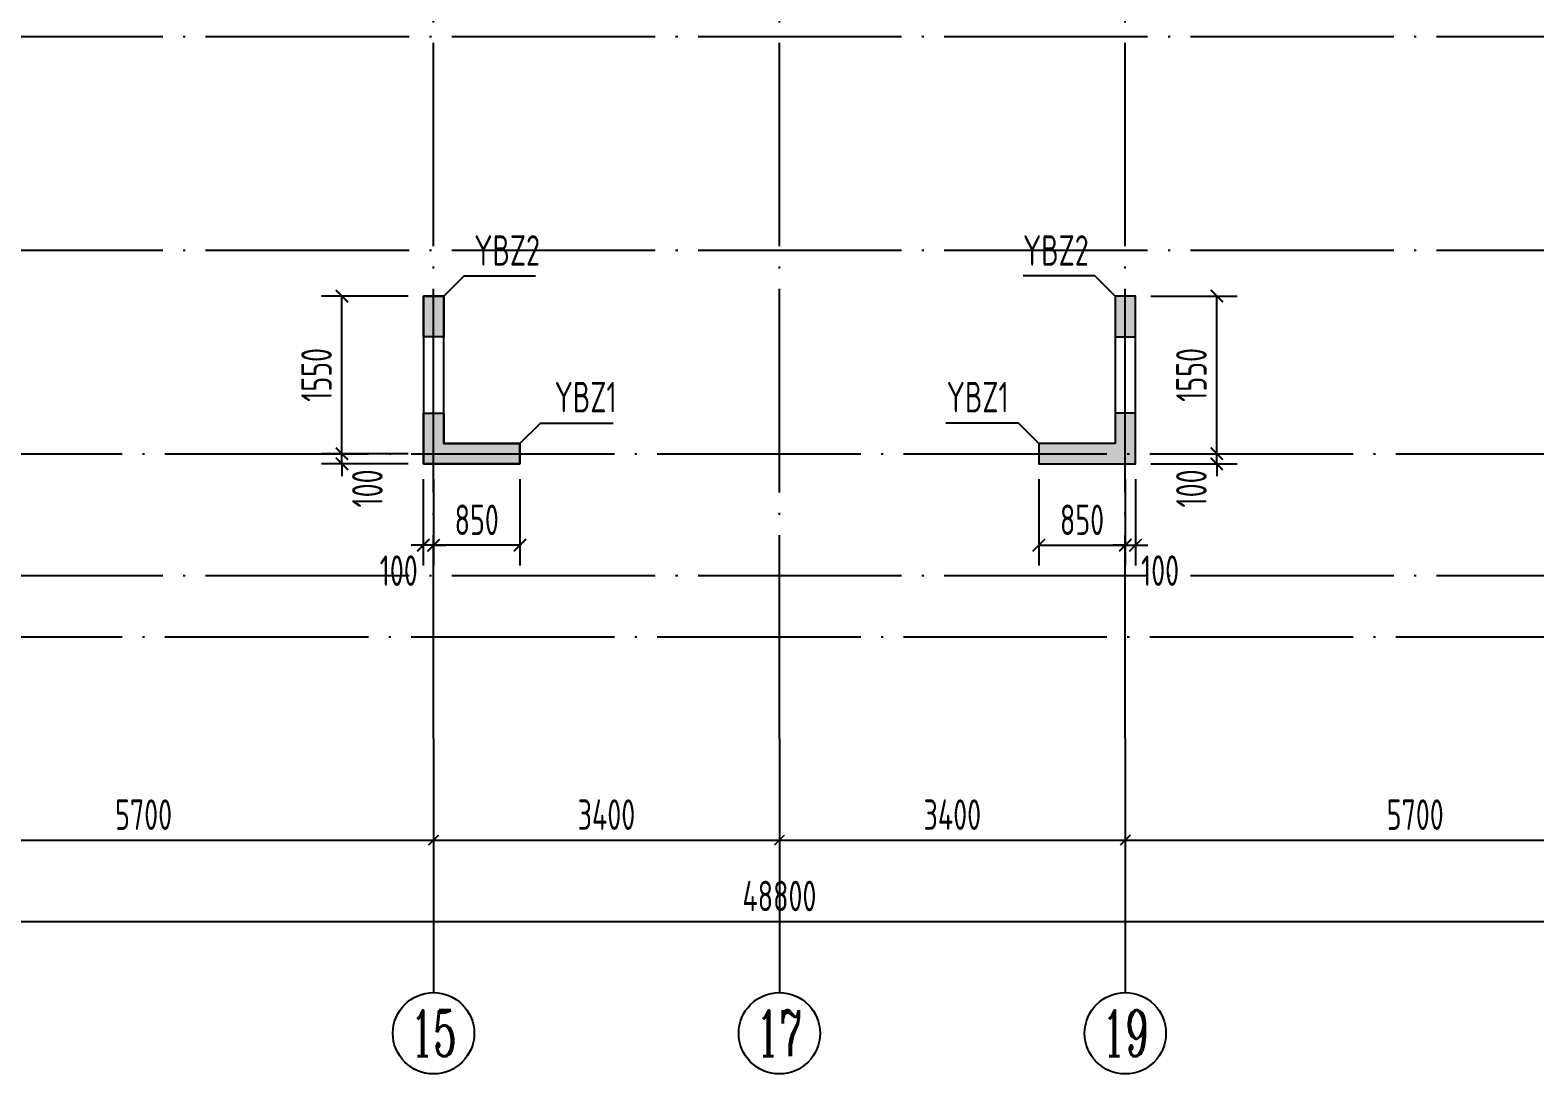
# Model space of a CAD drawing. Extents: x 826826 to 1642106, y -156213 to 399140.
# Drawn here: x 1189031 to 1203823, y 186054 to 196321 of the extents above; entities that cross this region are included whole.
import ezdxf
from ezdxf.enums import TextEntityAlignment as Align

# ---------------------------------------------------------------- set-up
doc = ezdxf.new("R2010")
doc.units = 0
doc.header["$LTSCALE"] = 1000
doc.linetypes.add('DOTE', pattern=[2.42, 2, -0.2, 0.02, -0.2])
doc.layers.get('0').update_dxf_attribs({"linetype": 'CONTINUOUS'})
doc.layers.get('DEFPOINTS').update_dxf_attribs({"linetype": 'CONTINUOUS'})
for name, color, linetype in [('A-AXIS', 1, 'CONTINUOUS'), ('A-DOTE', 10, 'DOTE'), ('AXIS_TEXT', 4, 'CONTINUOUS'), ('S-Q墙实线', 6, 'CONTINUOUS'), ('S-Q墙标注', 3, 'CONTINUOUS'), ('S-X详图填充', 252, 'CONTINUOUS'), ('S-X详图实线', 4, 'CONTINUOUS'), ('S-Y一般标注', 3, 'CONTINUOUS'), ('S-Z柱编号', 6, 'CONTINUOUS')]:
    doc.layers.add(name, color=color, linetype=linetype)
doc.styles.add('_TCH_AXIS', font='COMPLEX', dxfattribs={"bigfont": 'GBCBIG'})
doc.styles.add('COMPLEX', font='COMPLEX')
doc.styles.add('TSSD_DIMENSION', font='Tssdeng.shx', dxfattribs={"width": 0.7, "bigfont": 'tssdchn.shx'})
doc.styles.add('TSSD_REIN', font='tssdeng.shx', dxfattribs={"width": 0.7, "height": 300, "bigfont": 'tssdchn.shx'})
doc.styles.add('结构文字', font='zstxt.shx', dxfattribs={"width": 0.7, "bigfont": 'zshz.shx'})
doc.dimstyles.new('STRUCK', dxfattribs={"dimtxt": 400, "dimasz": 121, "dimexe": 200, "dimexo": 150, "dimgap": 115, "dimtad": 1, "dimdec": 0, "dimdsep": 46, "dimtxsty": '结构文字', "dimblk": 'ARCHTICK', "dimcen": 400, "dimclrd": 3, "dimclre": 3, "dimclrt": 7, "dimadec": 0, "dimazin": 0, "dimtfac": 1, "dimtdec": 0, "dimtix": 1, "dimtmove": 2, "dimatfit": 3, "dimldrblk": '_DIMX', "dimfxl": 0, "dimtolj": 1, "dimtzin": 0, "dimarcsym": 0})
doc.dimstyles.new('TSSD_100_100$0', dxfattribs={"dimtxt": 300, "dimasz": 80, "dimexe": 100, "dimexo": 250, "dimgap": 100, "dimtad": 1, "dimdec": 0, "dimzin": 0, "dimdsep": 46, "dimtxsty": 'TSSD_DIMENSION', "dimblk": 'ARCHTICK', "dimcen": 0, "dimdle": 100, "dimclrd": 3, "dimclre": 3, "dimclrt": 7, "dimadec": 0, "dimazin": 0, "dimtfac": 1, "dimtdec": 0, "dimtix": 1, "dimtmove": 2, "dimatfit": 3, "dimldrblk": 'ARCHTICK', "dimfxl": 0, "dimtolj": 1, "dimtzin": 0, "dimarcsym": 0})

# ---------------------------------------------------------------- blocks, each defined once
blk = doc.blocks.new('_ArchTick')
at = {"color": 0, "linetype": 'ByBlock', "const_width": 0.15}
blk.add_lwpolyline([(-0.5, -0.5), (0.5, 0.5)], dxfattribs=at)
blk = doc.blocks.new('*D874')
at = {"layer": 'DEFPOINTS', "color": 0}
for p in [(32100, 3300), (37800, 3300), (37800, 2300)]:
    blk.add_point(p, dxfattribs=at)
at = {"layer": 'S-Y一般标注', "color": 0, "lineweight": -2}
for p, q in [((32100, 3050), (32100, 2200)), ((37800, 3050), (37800, 2200)), ((32000, 2300), (37900, 2300))]:
    blk.add_line(p, q, dxfattribs=at)
at = {"layer": 'S-Y一般标注', "color": 0, "lineweight": -2, "xscale": 100, "yscale": 100, "zscale": 100, "rotation": 180}
blk.add_blockref('_ArchTick', (32100, 2300), dxfattribs=at)
at = {"layer": 'S-Y一般标注', "color": 0, "lineweight": -2, "xscale": 100, "yscale": 100, "zscale": 100}
blk.add_blockref('_ArchTick', (37800, 2300), dxfattribs=at)
at = {"layer": 'S-Y一般标注', "color": 7, "insert": (34950, 2550), "char_height": 300, "attachment_point": 5, "style": 'TSSD_DIMENSION'}
blk.add_mtext('\\A1;5700', dxfattribs=at)
blk = doc.blocks.new('*D875')
at = {"layer": 'DEFPOINTS', "color": 0}
for p in [(28700.000008, 3300.000008), (32100.000008, 3300.000008), (32100.000008, 2300.000008)]:
    blk.add_point(p, dxfattribs=at)
at = {"layer": 'S-Y一般标注', "color": 0, "lineweight": -2}
for p, q in [((28700.000008, 3050.000008), (28700.000008, 2200.000008)), ((32100.000008, 3050.000008), (32100.000008, 2200.000008)), ((28600.000008, 2300.000008), (32200.000008, 2300.000008))]:
    blk.add_line(p, q, dxfattribs=at)
at = {"layer": 'S-Y一般标注', "color": 0, "lineweight": -2, "xscale": 100, "yscale": 100, "zscale": 100, "rotation": 180}
blk.add_blockref('_ArchTick', (28700.000008, 2300.000008), dxfattribs=at)
at = {"layer": 'S-Y一般标注', "color": 0, "lineweight": -2, "xscale": 100, "yscale": 100, "zscale": 100}
blk.add_blockref('_ArchTick', (32100.000008, 2300.000008), dxfattribs=at)
at = {"layer": 'S-Y一般标注', "color": 7, "insert": (30400.000008, 2550.000008), "char_height": 300, "attachment_point": 5, "style": 'TSSD_DIMENSION'}
blk.add_mtext('\\A1;3400', dxfattribs=at)
blk = doc.blocks.new('*D916')
at = {"layer": 'DEFPOINTS', "color": 0}
for p in [(19600, 3300), (25300, 3300), (25300, 2300)]:
    blk.add_point(p, dxfattribs=at)
at = {"layer": 'S-Y一般标注', "color": 0, "lineweight": -2}
for p, q in [((19600, 3050), (19600, 2200)), ((25300, 3050), (25300, 2200)), ((19500, 2300), (25400, 2300))]:
    blk.add_line(p, q, dxfattribs=at)
at = {"layer": 'S-Y一般标注', "color": 0, "lineweight": -2, "xscale": 100, "yscale": 100, "zscale": 100, "rotation": 180}
blk.add_blockref('_ArchTick', (19600, 2300), dxfattribs=at)
at = {"layer": 'S-Y一般标注', "color": 0, "lineweight": -2, "xscale": 100, "yscale": 100, "zscale": 100}
blk.add_blockref('_ArchTick', (25300, 2300), dxfattribs=at)
at = {"layer": 'S-Y一般标注', "color": 7, "insert": (22450, 2550), "char_height": 300, "attachment_point": 5, "style": 'TSSD_DIMENSION'}
blk.add_mtext('\\A1;5700', dxfattribs=at)
blk = doc.blocks.new('*D917')
at = {"layer": 'DEFPOINTS', "color": 0}
for p in [(25300.000008, 3300.000008), (28700.000008, 3300.000008), (28700.000008, 2300.000008)]:
    blk.add_point(p, dxfattribs=at)
at = {"layer": 'S-Y一般标注', "color": 0, "lineweight": -2}
for p, q in [((25300.000008, 3050.000008), (25300.000008, 2200.000008)), ((28700.000008, 3050.000008), (28700.000008, 2200.000008)), ((25200.000008, 2300.000008), (28800.000008, 2300.000008))]:
    blk.add_line(p, q, dxfattribs=at)
at = {"layer": 'S-Y一般标注', "color": 0, "lineweight": -2, "xscale": 100, "yscale": 100, "zscale": 100, "rotation": 180}
blk.add_blockref('_ArchTick', (25300.000008, 2300.000008), dxfattribs=at)
at = {"layer": 'S-Y一般标注', "color": 0, "lineweight": -2, "xscale": 100, "yscale": 100, "zscale": 100}
blk.add_blockref('_ArchTick', (28700.000008, 2300.000008), dxfattribs=at)
at = {"layer": 'S-Y一般标注', "color": 7, "insert": (27000.000008, 2550.000008), "char_height": 300, "attachment_point": 5, "style": 'TSSD_DIMENSION'}
blk.add_mtext('\\A1;3400', dxfattribs=at)
blk = doc.blocks.new('*D918')
at = {"layer": 'DEFPOINTS', "color": 0}
for p in [(4300.000008, 3300.000008), (53100.000008, 3300.000008), (53100.000008, 1500.000008)]:
    blk.add_point(p, dxfattribs=at)
at = {"layer": 'S-Y一般标注', "color": 0, "lineweight": -2}
for p, q in [((4300.000008, 3050.000008), (4300.000008, 1400.000008)), ((53100.000008, 3050.000008), (53100.000008, 1400.000008)), ((4200.000008, 1500.000008), (53200.000008, 1500.000008))]:
    blk.add_line(p, q, dxfattribs=at)
at = {"layer": 'S-Y一般标注', "color": 0, "lineweight": -2, "xscale": 100, "yscale": 100, "zscale": 100, "rotation": 180}
blk.add_blockref('_ArchTick', (4300.000008, 1500.000008), dxfattribs=at)
at = {"layer": 'S-Y一般标注', "color": 0, "lineweight": -2, "xscale": 100, "yscale": 100, "zscale": 100}
blk.add_blockref('_ArchTick', (53100.000008, 1500.000008), dxfattribs=at)
at = {"layer": 'S-Y一般标注', "color": 7, "insert": (28700.000008, 1750.000008), "char_height": 300, "attachment_point": 5, "style": 'TSSD_DIMENSION'}
blk.add_mtext('\\A1;48800', dxfattribs=at)
blk = doc.blocks.new('_AXISO')
blk.add_circle((0, 0), 0.5)
at = {"layer": 'AXIS_TEXT', "style": 'COMPLEX', "width": 1.041667}
blk.add_attdef('A', text='', height=0.56, dxfattribs=at).set_placement((-0.25, -0.28), (0.25, -0.28), align=Align.FIT)
blk = doc.blocks.new('*D2548')
at = {"layer": 'DEFPOINTS', "color": 0}
for p in [(1192096, 192154), (1192896, 192154), (1192896, 192054)]:
    blk.add_point(p, dxfattribs=at)
at = {"layer": 'S-Q墙标注', "color": 3, "lineweight": -2}
for p, q in [((1192746, 192154), (1191896, 192154)), ((1192096, 192154), (1192096, 192275)), ((1192096, 192054), (1192096, 192154)), ((1192746, 192054), (1191896, 192054)), ((1192096, 192054), (1192096, 191933))]:
    blk.add_line(p, q, dxfattribs=at)
at = {"layer": 'S-Q墙标注', "color": 3, "lineweight": -2, "xscale": 121, "yscale": 121, "zscale": 121}
for p, rotation in [((1192096, 192154), 270), ((1192096, 192054), 90)]:
    blk.add_blockref('_ArchTick', p, dxfattribs=dict(at, rotation=rotation))
at = {"layer": 'S-Q墙标注', "color": 7, "insert": (1192346, 191812), "char_height": 300, "attachment_point": 5, "rotation": 90, "style": 'TSSD_REIN'}
blk.add_mtext('\\A1;100', dxfattribs=at)
blk = doc.blocks.new('_DIMX')
blk.add_line((-150, 0), (150, 0))
at = {"const_width": 50}
blk.add_lwpolyline([(-70, -70), (70, 70)], dxfattribs=at)
blk = doc.blocks.new('*D2549')
at = {"layer": 'DEFPOINTS', "color": 0}
for p in [(1192096, 193704), (1192896, 193704), (1192896, 192154)]:
    blk.add_point(p, dxfattribs=at)
at = {"layer": 'S-Q墙标注', "color": 3, "lineweight": -2}
for p, q in [((1192746, 193704), (1191896, 193704)), ((1192096, 192154), (1192096, 193704)), ((1192746, 192154), (1191896, 192154))]:
    blk.add_line(p, q, dxfattribs=at)
at = {"layer": 'S-Q墙标注', "color": 3, "lineweight": -2, "xscale": 121, "yscale": 121, "zscale": 121}
for p, rotation in [((1192096, 193704), 90), ((1192096, 192154), 270)]:
    blk.add_blockref('_ArchTick', p, dxfattribs=dict(at, rotation=rotation))
at = {"layer": 'S-Q墙标注', "color": 7, "insert": (1191846, 192929), "char_height": 300, "attachment_point": 5, "rotation": 90, "style": 'TSSD_REIN'}
blk.add_mtext('\\A1;1550', dxfattribs=at)
blk = doc.blocks.new('*D2550')
at = {"layer": 'DEFPOINTS', "color": 0}
for p in [(1192996, 192054), (1193846, 192054), (1192996, 191254)]:
    blk.add_point(p, dxfattribs=at)
at = {"layer": 'S-Q墙标注', "color": 3, "lineweight": -2}
for p, q in [((1192996, 191904), (1192996, 191054)), ((1193846, 191904), (1193846, 191054)), ((1193846, 191254), (1192996, 191254))]:
    blk.add_line(p, q, dxfattribs=at)
at = {"layer": 'S-Q墙标注', "color": 3, "lineweight": -2, "xscale": 121, "yscale": 121, "zscale": 121, "rotation": 180}
blk.add_blockref('_ArchTick', (1192996, 191254), dxfattribs=at)
at = {"layer": 'S-Q墙标注', "color": 3, "lineweight": -2, "xscale": 121, "yscale": 121, "zscale": 121}
blk.add_blockref('_ArchTick', (1193846, 191254), dxfattribs=at)
at = {"layer": 'S-Q墙标注', "color": 7, "insert": (1193421, 191504), "char_height": 300, "attachment_point": 5, "style": 'TSSD_REIN'}
blk.add_mtext('\\A1;850', dxfattribs=at)
blk = doc.blocks.new('*D2551')
at = {"layer": 'DEFPOINTS', "color": 0}
for p in [(1192896, 192054), (1192996, 192054), (1192896, 191254)]:
    blk.add_point(p, dxfattribs=at)
at = {"layer": 'S-Q墙标注', "color": 3, "lineweight": -2}
for p, q in [((1192896, 191904), (1192896, 191054)), ((1192996, 191904), (1192996, 191054)), ((1192896, 191254), (1192775, 191254)), ((1192996, 191254), (1192896, 191254)), ((1192996, 191254), (1193117, 191254))]:
    blk.add_line(p, q, dxfattribs=at)
at = {"layer": 'S-Q墙标注', "color": 3, "lineweight": -2, "xscale": 121, "yscale": 121, "zscale": 121}
blk.add_blockref('_ArchTick', (1192896, 191254), dxfattribs=at)
at = {"layer": 'S-Q墙标注', "color": 3, "lineweight": -2, "xscale": 121, "yscale": 121, "zscale": 121, "rotation": 180}
blk.add_blockref('_ArchTick', (1192996, 191254), dxfattribs=at)
at = {"layer": 'S-Q墙标注', "color": 7, "insert": (1192654, 191004), "char_height": 300, "attachment_point": 5, "style": 'TSSD_REIN'}
blk.add_mtext('\\A1;100', dxfattribs=at)
blk = doc.blocks.new('*D2617')
at = {"layer": 'DEFPOINTS', "color": 0}
for p in [(1199896, 192154), (1200696, 192154), (1199896, 192054)]:
    blk.add_point(p, dxfattribs=at)
at = {"layer": 'S-Q墙标注', "color": 3, "lineweight": -2}
for p, q in [((1200046, 192154), (1200896, 192154)), ((1200696, 192154), (1200696, 192275)), ((1200696, 192054), (1200696, 192154)), ((1200046, 192054), (1200896, 192054)), ((1200696, 192054), (1200696, 191933))]:
    blk.add_line(p, q, dxfattribs=at)
at = {"layer": 'S-Q墙标注', "color": 3, "lineweight": -2, "xscale": 121, "yscale": 121, "zscale": 121}
for p, rotation in [((1200696, 192154), 270), ((1200696, 192054), 90)]:
    blk.add_blockref('_ArchTick', p, dxfattribs=dict(at, rotation=rotation))
at = {"layer": 'S-Q墙标注', "color": 7, "insert": (1200446, 191812), "char_height": 300, "attachment_point": 5, "rotation": 90, "style": 'TSSD_REIN'}
blk.add_mtext('\\A1;100', dxfattribs=at)
blk = doc.blocks.new('*D2618')
at = {"layer": 'DEFPOINTS', "color": 0}
for p in [(1199896, 193704), (1200696, 193704), (1199896, 192154)]:
    blk.add_point(p, dxfattribs=at)
at = {"layer": 'S-Q墙标注', "color": 3, "lineweight": -2}
for p, q in [((1200046, 193704), (1200896, 193704)), ((1200696, 192154), (1200696, 193704)), ((1200046, 192154), (1200896, 192154))]:
    blk.add_line(p, q, dxfattribs=at)
at = {"layer": 'S-Q墙标注', "color": 3, "lineweight": -2, "xscale": 121, "yscale": 121, "zscale": 121}
for p, rotation in [((1200696, 193704), 90), ((1200696, 192154), 270)]:
    blk.add_blockref('_ArchTick', p, dxfattribs=dict(at, rotation=rotation))
at = {"layer": 'S-Q墙标注', "color": 7, "insert": (1200446, 192929), "char_height": 300, "attachment_point": 5, "rotation": 90, "style": 'TSSD_REIN'}
blk.add_mtext('\\A1;1550', dxfattribs=at)
blk = doc.blocks.new('*D2619')
at = {"layer": 'DEFPOINTS', "color": 0}
for p in [(1198946, 192054), (1199796, 192054), (1199796, 191254)]:
    blk.add_point(p, dxfattribs=at)
at = {"layer": 'S-Q墙标注', "color": 3, "lineweight": -2}
for p, q in [((1198946, 191904), (1198946, 191054)), ((1199796, 191904), (1199796, 191054)), ((1198946, 191254), (1199796, 191254))]:
    blk.add_line(p, q, dxfattribs=at)
at = {"layer": 'S-Q墙标注', "color": 3, "lineweight": -2, "xscale": 121, "yscale": 121, "zscale": 121, "rotation": 180}
blk.add_blockref('_ArchTick', (1198946, 191254), dxfattribs=at)
at = {"layer": 'S-Q墙标注', "color": 3, "lineweight": -2, "xscale": 121, "yscale": 121, "zscale": 121}
blk.add_blockref('_ArchTick', (1199796, 191254), dxfattribs=at)
at = {"layer": 'S-Q墙标注', "color": 7, "insert": (1199371, 191504), "char_height": 300, "attachment_point": 5, "style": 'TSSD_REIN'}
blk.add_mtext('\\A1;850', dxfattribs=at)
blk = doc.blocks.new('*D2620')
at = {"layer": 'DEFPOINTS', "color": 0}
for p in [(1199796, 192054), (1199896, 192054), (1199896, 191254)]:
    blk.add_point(p, dxfattribs=at)
at = {"layer": 'S-Q墙标注', "color": 3, "lineweight": -2}
for p, q in [((1199796, 191904), (1199796, 191054)), ((1199896, 191904), (1199896, 191054)), ((1199796, 191254), (1199675, 191254)), ((1199796, 191254), (1199896, 191254)), ((1199896, 191254), (1200017, 191254))]:
    blk.add_line(p, q, dxfattribs=at)
at = {"layer": 'S-Q墙标注', "color": 3, "lineweight": -2, "xscale": 121, "yscale": 121, "zscale": 121}
blk.add_blockref('_ArchTick', (1199796, 191254), dxfattribs=at)
at = {"layer": 'S-Q墙标注', "color": 3, "lineweight": -2, "xscale": 121, "yscale": 121, "zscale": 121, "rotation": 180}
blk.add_blockref('_ArchTick', (1199896, 191254), dxfattribs=at)
at = {"layer": 'S-Q墙标注', "color": 7, "insert": (1200138, 191004), "char_height": 300, "attachment_point": 5, "style": 'TSSD_REIN'}
blk.add_mtext('\\A1;100', dxfattribs=at)
blk = doc.blocks.new('20210801.08533475')
at = {"layer": 'A-AXIS'}
for p, q in [((25300, 3300), (25300, 800)), ((28700, 3300), (28700, 800)), ((32100, 3300), (32100, 800))]:
    blk.add_line(p, q, dxfattribs=at)
at = {"layer": 'A-DOTE'}
for p, q in [((28700, 3300), (28700, 19800)), ((25300, 3300), (25300, 10500)), ((32100, 3300), (32100, 10500)), ((54100, 10200), (3300, 10200)), ((54100, 8100), (3300, 8100)), ((3300, 6100), (54100, 6100)), ((54100, 4900), (3300, 4900)), ((3300, 4300), (54100, 4300))]:
    blk.add_line(p, q, dxfattribs=at)
at = {"layer": 'A-AXIS'}
ref = blk.add_blockref('_AXISO', (25300, 400), dxfattribs=dict(at, xscale=800, yscale=800, zscale=800))
ref.add_attrib('A', '15', dxfattribs={"layer": 'AXIS_TEXT', "height": 452.55, "style": '_TCH_AXIS', "width": 0.724138}).set_placement((25073.7, 173.7), (25526.3, 173.7), align=Align.FIT)
ref = blk.add_blockref('_AXISO', (28700, 400), dxfattribs=dict(at, xscale=800, yscale=800, zscale=800))
ref.add_attrib('A', '17', dxfattribs={"layer": 'AXIS_TEXT', "height": 452.55, "style": '_TCH_AXIS', "width": 0.724138}).set_placement((28473.7, 173.7), (28926.3, 173.7), align=Align.FIT)
ref = blk.add_blockref('_AXISO', (32100, 400), dxfattribs=dict(at, xscale=800, yscale=800, zscale=800))
ref.add_attrib('A', '19', dxfattribs={"layer": 'AXIS_TEXT', "height": 452.55, "style": '_TCH_AXIS', "width": 0.724138}).set_placement((31873.7, 173.7), (32326.3, 173.7), align=Align.FIT)
at = {"layer": 'S-Y一般标注'}
for p1, p2, distance, picture, middle in [((4300, 3300), (53100, 3300), -1800, '*D918', (28700, 1750)), ((19600, 3300), (25300, 3300), -1000, '*D916', (22450, 2550)), ((25300, 3300), (28700, 3300), -1000, '*D917', (27000, 2550)), ((28700, 3300), (32100, 3300), -1000, '*D875', (30400, 2550)), ((32100, 3300), (37800, 3300), -1000, '*D874', (34950, 2550))]:
    dim = blk.add_aligned_dim(p1=p1, p2=p2, distance=distance, dimstyle='TSSD_100_100$0', override={"dimasz": 100, "dimclrd": 0, "dimclre": 0}, dxfattribs=at)
    dim.commit()
    dim.dimension.update_dxf_attribs({"geometry": picture, "text_midpoint": middle})

msp = doc.modelspace()

# ---------------------------------------------------------------- hatches: boundary and pattern name
at = {"layer": 'S-X详图填充'}
h = msp.add_hatch(color=256, dxfattribs=at)
h.dxf.hatch_style = 1
h.paths.add_polyline_path([(1193096.22, 193303.99), (1192896.22, 193303.99), (1192896.22, 193703.99), (1193096.22, 193703.99)])
h = msp.add_hatch(color=256, dxfattribs=at)
h.dxf.hatch_style = 1
h.paths.add_polyline_path([(1199696.22, 193303.99), (1199896.22, 193303.99), (1199896.22, 193703.99), (1199696.22, 193703.99)])
h = msp.add_hatch(color=256, dxfattribs=at)
h.dxf.hatch_style = 1
h.paths.add_polyline_path([(1192896.22, 192553.99), (1193096.22, 192553.99), (1193096.22, 192253.99), (1193846.22, 192253.99), (1193846.22, 192053.99), (1192896.22, 192053.99)])
h = msp.add_hatch(color=256, dxfattribs=at)
h.dxf.hatch_style = 1
h.paths.add_polyline_path([(1199896.22, 192553.99), (1199696.22, 192553.99), (1199696.22, 192253.99), (1198946.22, 192253.99), (1198946.22, 192053.99), (1199896.22, 192053.99)])

# ---------------------------------------------------------------- linework, layer by layer
at = {"layer": 'S-Q墙实线'}
for points in [[(1192896.22, 192053.99), (1193746.21, 192053.99), (1193846.22, 192053.99), (1193846.22, 192253.99), (1193746.21, 192253.99), (1193096.22, 192253.99), (1193096.22, 193703.99), (1192896.22, 193703.99)], [(1199696.22, 192253.99), (1199046.22, 192253.99), (1198946.22, 192253.99), (1198946.22, 192053.99), (1199046.22, 192053.99), (1199896.22, 192053.99), (1199896.22, 193703.99), (1199696.22, 193703.99)]]:
    msp.add_lwpolyline(points, close=True, dxfattribs=at)
at = {"layer": 'S-X详图实线'}
for points in [[(1193096.22, 193303.99), (1192896.22, 193303.99), (1192896.22, 193703.99), (1193096.22, 193703.99), (1193096.22, 193303.99)], [(1199696.22, 193303.99), (1199896.22, 193303.99), (1199896.22, 193703.99), (1199696.22, 193703.99), (1199696.22, 193303.99)], [(1192896.22, 192553.99), (1193096.22, 192553.99), (1193096.22, 192253.99), (1193846.22, 192253.99), (1193846.22, 192053.99), (1192896.22, 192053.99), (1192896.22, 192553.99)], [(1199896.22, 192553.99), (1199696.22, 192553.99), (1199696.22, 192253.99), (1198946.22, 192253.99), (1198946.22, 192053.99), (1199896.22, 192053.99), (1199896.22, 192553.99)]]:
    msp.add_lwpolyline(points, close=True, dxfattribs=at)
at = {"layer": 'S-Z柱编号', "color": 7}
for points in [[(1193096.22, 193703.99), (1193296.22, 193903.99), (1194000.09, 193903.99)], [(1199696.22, 193703.99), (1199496.22, 193903.99), (1198792.34, 193903.99)], [(1193846.22, 192253.99), (1194046.22, 192453.99), (1194761.43, 192453.99)], [(1198946.22, 192253.99), (1198746.22, 192453.99), (1198031, 192453.99)]]:
    msp.add_lwpolyline(points, dxfattribs=at)

# ---------------------------------------------------------------- block references
at = {"layer": 'S-Y一般标注'}
msp.add_blockref('20210801.08533475', (1167696.22, 186053.99), dxfattribs=at)

# ---------------------------------------------------------------- texts
at = {"layer": 'S-Z柱编号', "color": 7, "style": 'TSSD_REIN', "width": 0.7}
for s, p in [('YBZ2', (1193396.22, 193913.28)), ('YBZ2', (1198790.45, 193913.28)), ('YBZ1', (1194186.6, 192470.84)), ('YBZ1', (1198040.45, 192470.84))]:
    msp.add_text(s, height=300, dxfattribs=at).set_placement(p, align=Align.BOTTOM_LEFT)

# ---------------------------------------------------------------- dimensions: what is measured, and where the dimension line sits
at = {"layer": 'S-Q墙标注'}
for base, p1, p2, angle, picture, middle in [((1192096.22, 193703.99), (1192896.22, 192153.99), (1192896.22, 193703.99), 90, '*D2549', (1191846.22, 192928.99)), ((1200696.22, 193703.99), (1199896.22, 192153.99), (1199896.22, 193703.99), 90, '*D2618', (1200446.22, 192928.99)), ((1192996.23, 191253.99), (1193846.22, 192053.99), (1192996.23, 192053.99), 180, '*D2550', (1193421.22, 191503.99))]:
    dim = msp.add_linear_dim(base=base, p1=p1, p2=p2, angle=angle, dimstyle='STRUCK', override={"dimtxt": 300, "dimgap": 100, "dimtxsty": 'TSSD_REIN'}, dxfattribs=at)
    dim.commit()
    dim.dimension.update_dxf_attribs({"geometry": picture, "text_midpoint": middle})
for base, p1, p2, angle, picture, middle in [((1192096.22, 192153.99), (1192896.22, 192053.99), (1192896.22, 192153.99), 90, '*D2548', (1192346.22, 191812.07)), ((1200696.22, 192153.99), (1199896.22, 192053.99), (1199896.22, 192153.99), 90, '*D2617', (1200446.22, 191812.07)), ((1192896.22, 191253.99), (1192996.23, 192053.99), (1192896.22, 192053.99), 180, '*D2551', (1192654.3, 191003.99))]:
    dim = msp.add_linear_dim(base=base, p1=p1, p2=p2, angle=angle, dimstyle='STRUCK', override={"dimtxt": 300, "dimgap": 100, "dimtxsty": 'TSSD_REIN'}, dxfattribs=at)
    dim.commit()
    dim.dimension.update_dxf_attribs({"geometry": picture, "text_midpoint": middle, "dimtype": 160})
dim = msp.add_linear_dim(base=(1199796.2, 191253.99), p1=(1198946.22, 192053.99), p2=(1199796.2, 192053.99), dimstyle='STRUCK', override={"dimtxt": 300, "dimgap": 100, "dimtxsty": 'TSSD_REIN'}, dxfattribs=at)
dim.commit()
dim.dimension.update_dxf_attribs({"geometry": '*D2619', "text_midpoint": (1199371.21, 191503.99)})
dim = msp.add_linear_dim(base=(1199896.22, 191253.99), p1=(1199796.2, 192053.99), p2=(1199896.22, 192053.99), dimstyle='STRUCK', override={"dimtxt": 300, "dimgap": 100, "dimtxsty": 'TSSD_REIN'}, dxfattribs=at)
dim.commit()
dim.dimension.update_dxf_attribs({"geometry": '*D2620', "text_midpoint": (1200138.14, 191003.99), "dimtype": 160})

doc.saveas('drawing.dxf')
